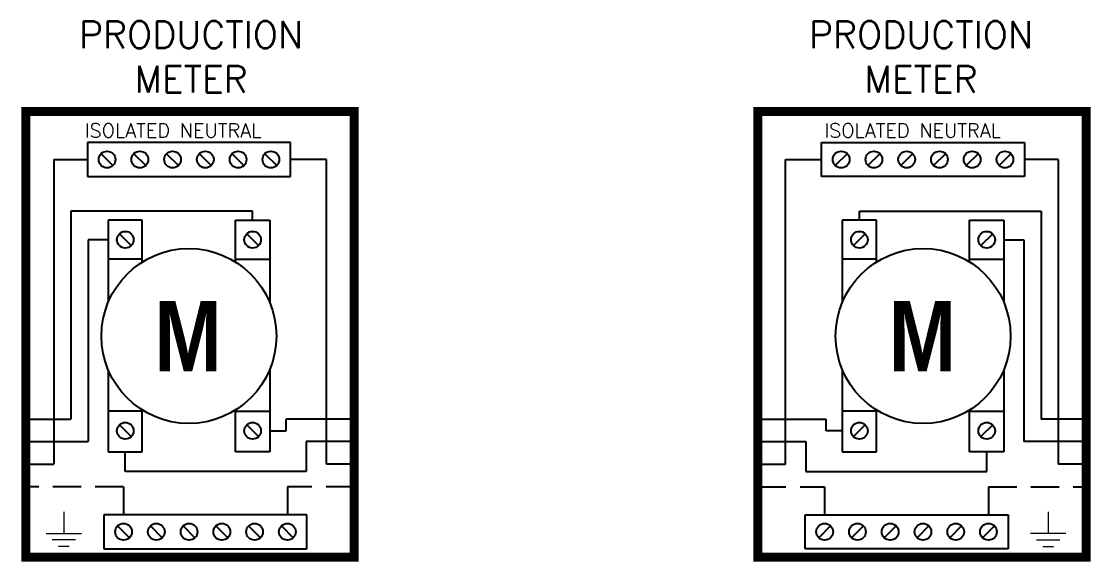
# Model space of a CAD drawing. Header units: feet. Extents: x -10709 to -6641, y 20772 to 21592.
# Drawn here: x -7998.9 to -7856.9, y 20899.6 to 20971.3 of the extents above; entities that cross this region are included whole.
import ezdxf

# ---------------------------------------------------------------- set-up
doc = ezdxf.new("R2010")
doc.units = ezdxf.units.FT
doc.header["$MEASUREMENT"] = 0
doc.linetypes.add('HIDDEN', pattern=[0.375, 0.25, -0.125])
doc.styles.add('ONE LINE TXT', font='techb___.ttf')
doc.styles.get("Standard").update_dxf_attribs({"font": 'simplex.shx'})

# ---------------------------------------------------------------- blocks, each defined once
blk = doc.blocks.new('productionMeterReversed')
at = {"color": 1, "linetype": 'Continuous'}
for p, q in [((-8.49, 45.72), (-35.43, 45.72)), ((-35.43, 45.72), (-35.43, 41.18)), ((-8.49, 41.18), (-8.49, 45.72)), ((-35.43, 41.18), (-8.49, 41.18)), ((-32.68, 35.4), (-32.68, 24.5)), ((-28.15, 35.4), (-32.68, 35.4)), ((-28.15, 29.86), (-28.15, 35.4)), ((-15.77, 29.86), (-15.77, 35.4)), ((-15.77, 35.4), (-11.23, 35.4)), ((-11.23, 35.4), (-11.23, 24.5)), ((-28.15, 30.21), (-32.68, 30.21)), ((-15.77, 30.21), (-11.23, 30.21)), ((-32.68, 15.55), (-32.68, 4.64)), ((-11.23, 15.55), (-11.23, 4.64)), ((-28.15, 10.04), (-32.68, 10.04)), ((-28.15, 4.64), (-28.15, 10.18)), ((-15.77, 4.64), (-15.77, 10.18)), ((-15.77, 10.04), (-11.23, 10.04)), ((-32.68, 4.64), (-28.15, 4.64)), ((-11.23, 4.64), (-15.77, 4.64)), ((-6.3, -3.7), (-33.24, -3.7)), ((-33.24, -3.7), (-33.24, -8.24)), ((-6.3, -8.24), (-6.3, -3.7)), ((-33.24, -8.24), (-6.3, -8.24))]:
    blk.add_line(p, q, dxfattribs=at)
at = {"color": 4, "linetype": 'Continuous'}
for p, q in [((-33.62, 44.23), (-32.05, 42.66)), ((-29.27, 44.23), (-27.7, 42.66)), ((-24.92, 44.23), (-23.35, 42.66)), ((-20.57, 44.23), (-19, 42.66)), ((-16.22, 44.23), (-14.65, 42.66)), ((-11.87, 44.23), (-10.3, 42.66)), ((-31.2, 33.59), (-29.63, 32.02)), ((-14.29, 33.59), (-12.71, 32.02)), ((-31.2, 8.23), (-29.63, 6.66)), ((-14.29, 8.23), (-12.71, 6.66)), ((-31.43, -5.19), (-29.86, -6.76)), ((-27.08, -5.19), (-25.51, -6.76)), ((-22.73, -5.19), (-21.16, -6.76)), ((-18.38, -5.19), (-16.81, -6.76)), ((-14.03, -5.19), (-12.46, -6.76)), ((-9.68, -5.19), (-8.11, -6.76))]:
    blk.add_line(p, q, dxfattribs=at)
at = {"color": 253, "linetype": 'Continuous'}
for p, q in [((-39.9, 43.45), (-39.9, 3)), ((-39.9, 43.45), (-35.43, 43.45)), ((-3.71, 43.45), (-8.49, 43.45)), ((-3.71, 3), (-3.71, 43.45)), ((-43.61, 3), (-39.9, 3)), ((0, 3), (-3.71, 3))]:
    blk.add_line(p, q, dxfattribs=at)
at = {"color": 7}
for p, q in [((-13.5, 36.59), (-37.63, 36.59)), ((-37.63, 36.59), (-37.63, 9)), ((-13.5, 35.4), (-13.5, 36.59)), ((-43.61, 9), (-37.63, 9)), ((0, 9), (-9.07, 9)), ((-9.07, 7.44), (-9.07, 9)), ((-11.23, 7.44), (-9.07, 7.44))]:
    blk.add_line(p, q, dxfattribs=at)
at = {"color": 10, "linetype": 'Continuous'}
for p, q in [((-32.68, 32.81), (-35.36, 32.81)), ((-35.36, 32.81), (-35.36, 6)), ((-43.61, 6), (-35.36, 6)), ((0, 6), (-6.37, 6)), ((-6.37, 6), (-6.37, 2.05)), ((-30.41, 2.05), (-30.41, 4.64)), ((-6.37, 2.05), (-30.41, 2.05))]:
    blk.add_line(p, q, dxfattribs=at)
at = {"color": 92, "linetype": 'HIDDEN', "ltscale": 15}
for p, q in [((-30.64, 0), (-43.61, 0)), ((-30.64, 0), (-30.64, -3.7)), ((0, 0), (-8.89, 0)), ((-8.89, 0), (-8.89, -3.7))]:
    blk.add_line(p, q, dxfattribs=at)
at = {"lineweight": 50, "const_width": 1.19}
blk.add_lwpolyline([(-43.61, -9.34), (-43.61, 49.84), (0, 49.84), (0, -9.34)], close=True, dxfattribs=at)
at = {"color": 92, "linetype": 'Continuous', "lineweight": 5, "ltscale": 0.05, "flags": 128}
for points in [[(-38.57, -3.33), (-38.57, -6.18)], [(-40.91, -6.18), (-36.23, -6.18)], [(-37.04, -7.05), (-40.1, -7.05)], [(-37.85, -7.91), (-39.29, -7.91)]]:
    blk.add_lwpolyline(points, dxfattribs=at)
at = {"color": 4, "linetype": 'Continuous'}
for centre in [(-32.83, 43.45), (-28.48, 43.45), (-24.13, 43.45), (-19.78, 43.45), (-15.43, 43.45), (-11.08, 43.45), (-30.41, 32.81), (-13.5, 32.81), (-30.41, 7.44), (-13.5, 7.44), (-30.64, -5.97), (-26.29, -5.97), (-21.94, -5.97), (-17.59, -5.97), (-13.24, -5.97), (-8.89, -5.97)]:
    blk.add_circle(centre, 1.11, dxfattribs=at)
at = {"linetype": 'Continuous'}
blk.add_circle((-21.96, 20.02), 11.62, dxfattribs=at)
at = {"color": 4, "linetype": 'Continuous'}
blk.add_text('ISOLATED NEUTRAL', height=1.8743, dxfattribs=at).set_placement((-35.8, 46.37))
at = {"color": 253, "linetype": 'Continuous', "style": 'ONE LINE TXT'}
blk.add_text('M', height=9.38, dxfattribs=at).set_placement((-26.56, 15.31))
at = {"color": 1, "insert": (-21.68, 57.08), "char_height": 3.5433, "attachment_point": 5}
blk.add_mtext_dynamic_manual_height_columns('PRODUCTION METER', width=1.3203, gutter_width=7.17, heights=[0], dxfattribs=at)
blk = doc.blocks.new('productionMeter')
at = {"color": 1, "linetype": 'Continuous'}
for p, q in [((-35.13, 41.18), (-35.13, 45.72)), ((-35.13, 45.72), (-8.18, 45.72)), ((-8.18, 45.72), (-8.18, 41.18)), ((-8.18, 41.18), (-35.13, 41.18)), ((-32.38, 35.4), (-32.38, 24.5)), ((-27.84, 35.4), (-32.38, 35.4)), ((-27.84, 29.86), (-27.84, 35.4)), ((-15.47, 29.86), (-15.47, 35.4)), ((-15.47, 35.4), (-10.93, 35.4)), ((-10.93, 35.4), (-10.93, 24.5)), ((-27.84, 30.21), (-32.38, 30.21)), ((-15.47, 30.21), (-10.93, 30.21)), ((-32.38, 15.55), (-32.38, 4.64)), ((-10.93, 15.55), (-10.93, 4.64)), ((-27.84, 10.04), (-32.38, 10.04)), ((-27.84, 4.64), (-27.84, 10.18)), ((-15.47, 4.64), (-15.47, 10.18)), ((-15.47, 10.04), (-10.93, 10.04)), ((-32.38, 4.64), (-27.84, 4.64)), ((-10.93, 4.64), (-15.47, 4.64)), ((-37.32, -8.24), (-37.32, -3.7)), ((-37.32, -3.7), (-10.37, -3.7)), ((-10.37, -3.7), (-10.37, -8.24)), ((-10.37, -8.24), (-37.32, -8.24))]:
    blk.add_line(p, q, dxfattribs=at)
at = {"color": 4, "linetype": 'Continuous'}
for p, q in [((-31.74, 44.23), (-33.32, 42.66)), ((-27.39, 44.23), (-28.97, 42.66)), ((-23.04, 44.23), (-24.62, 42.66)), ((-18.69, 44.23), (-20.26, 42.66)), ((-14.34, 44.23), (-15.91, 42.66)), ((-9.99, 44.23), (-11.56, 42.66)), ((-29.33, 33.59), (-30.9, 32.02)), ((-12.41, 33.59), (-13.98, 32.02)), ((-29.33, 8.23), (-30.9, 6.66)), ((-12.41, 8.23), (-13.98, 6.66)), ((-33.93, -5.19), (-35.51, -6.76)), ((-29.58, -5.19), (-31.15, -6.76)), ((-25.23, -5.19), (-26.8, -6.76)), ((-20.88, -5.19), (-22.45, -6.76)), ((-16.53, -5.19), (-18.1, -6.76)), ((-12.18, -5.19), (-13.75, -6.76))]:
    blk.add_line(p, q, dxfattribs=at)
at = {"color": 253, "linetype": 'Continuous'}
for p, q in [((-39.9, 3), (-39.9, 43.45)), ((-39.9, 43.45), (-35.13, 43.45)), ((-3.71, 43.45), (-8.18, 43.45)), ((-3.71, 43.45), (-3.71, 3)), ((-43.61, 3), (-39.9, 3)), ((0, 3), (-3.71, 3))]:
    blk.add_line(p, q, dxfattribs=at)
at = {"color": 7}
for p, q in [((-30.11, 35.4), (-30.11, 36.59)), ((-30.11, 36.59), (-5.98, 36.59)), ((-5.98, 36.59), (-5.98, 9)), ((-43.61, 9), (-34.54, 9)), ((-34.54, 7.44), (-34.54, 9)), ((0, 9), (-5.98, 9)), ((-32.38, 7.44), (-34.54, 7.44))]:
    blk.add_line(p, q, dxfattribs=at)
at = {"color": 10, "linetype": 'Continuous'}
for p, q in [((-10.93, 32.81), (-8.25, 32.81)), ((-8.25, 32.81), (-8.25, 6)), ((-43.61, 6), (-37.24, 6)), ((-37.24, 6), (-37.24, 2.05)), ((0, 6), (-8.25, 6)), ((-13.2, 2.05), (-13.2, 4.64)), ((-37.24, 2.05), (-13.2, 2.05))]:
    blk.add_line(p, q, dxfattribs=at)
at = {"color": 92, "linetype": 'HIDDEN', "ltscale": 15}
for p, q in [((-43.61, 0), (-34.72, 0)), ((-12.97, 0), (-12.97, -3.7)), ((-12.97, 0), (0, 0)), ((-34.72, 0), (-34.72, -3.7))]:
    blk.add_line(p, q, dxfattribs=at)
at = {"lineweight": 50, "const_width": 1.19}
blk.add_lwpolyline([(-43.61, -9.34), (-43.61, 49.84), (0, 49.84), (0, -9.34)], close=True, dxfattribs=at)
at = {"color": 92, "linetype": 'Continuous', "lineweight": 5, "ltscale": 0.05, "flags": 128}
for points in [[(-5.04, -3.33), (-5.04, -6.18)], [(-2.7, -6.18), (-7.38, -6.18)], [(-6.57, -7.05), (-3.51, -7.05)], [(-5.76, -7.91), (-4.32, -7.91)]]:
    blk.add_lwpolyline(points, dxfattribs=at)
at = {"color": 4, "linetype": 'Continuous'}
for centre in [(-32.53, 43.45), (-28.18, 43.45), (-23.83, 43.45), (-19.48, 43.45), (-15.13, 43.45), (-10.78, 43.45), (-30.11, 32.81), (-13.2, 32.81), (-30.11, 7.44), (-13.2, 7.44), (-34.72, -5.97), (-30.37, -5.97), (-26.02, -5.97), (-21.67, -5.97), (-17.32, -5.97), (-12.97, -5.97)]:
    blk.add_circle(centre, 1.11, dxfattribs=at)
at = {"linetype": 'Continuous'}
blk.add_circle((-21.65, 20.02), 11.62, dxfattribs=at)
at = {"color": 4, "linetype": 'Continuous'}
blk.add_text('ISOLATED NEUTRAL', height=1.8743, dxfattribs=at).set_placement((-34.77, 46.37))
at = {"color": 253, "linetype": 'Continuous', "style": 'ONE LINE TXT'}
blk.add_text('M', height=9.38, dxfattribs=at).set_placement((-26.21, 15.31))
at = {"color": 1, "insert": (-21.93, 57.08), "char_height": 3.5433, "attachment_point": 5}
blk.add_mtext_dynamic_manual_height_columns('PRODUCTION METER', width=1.3203, gutter_width=7.17, heights=[0], dxfattribs=at)

msp = doc.modelspace()

# ---------------------------------------------------------------- block references
at = {"color": 7}
for name, p in [('productionMeterReversed', (-7954.67, 20909.53)), ('productionMeter', (-7857.49, 20909.53))]:
    msp.add_blockref(name, p, dxfattribs=at)

doc.saveas('drawing.dxf')
